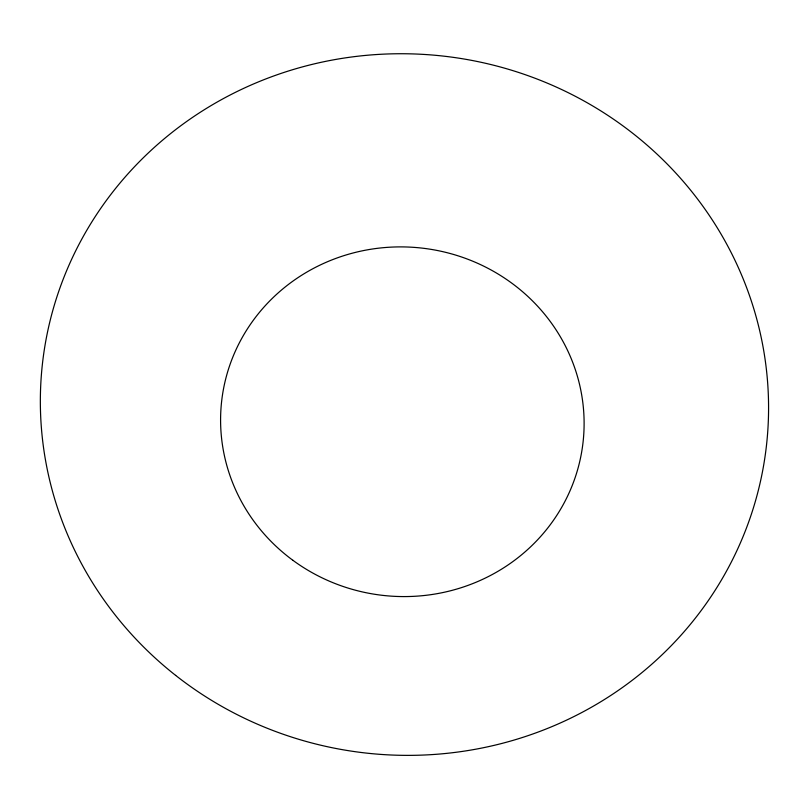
<?xml version="1.0" encoding="UTF-8"?>
<svg xmlns="http://www.w3.org/2000/svg" width="809" height="809" viewBox="0 0 809 809"><rect width="100%" height="100%" fill="white"/><g stroke="black" fill="none" stroke-linecap="round" stroke-linejoin="round"><path stroke-width="1.21" d="M292.888 560.293A181.863 174.734 7 0 0 582.743 444.819A181.863 174.734 7 0 0 331.417 260.104A181.863 174.734 7 0 0 292.888 560.293M175.664 675.404A364.313 350.61 7 0 0 764.161 462.222A364.313 350.61 7 0 0 273.553 76.036A364.313 350.61 7 0 0 175.664 675.404"/></g></svg>
